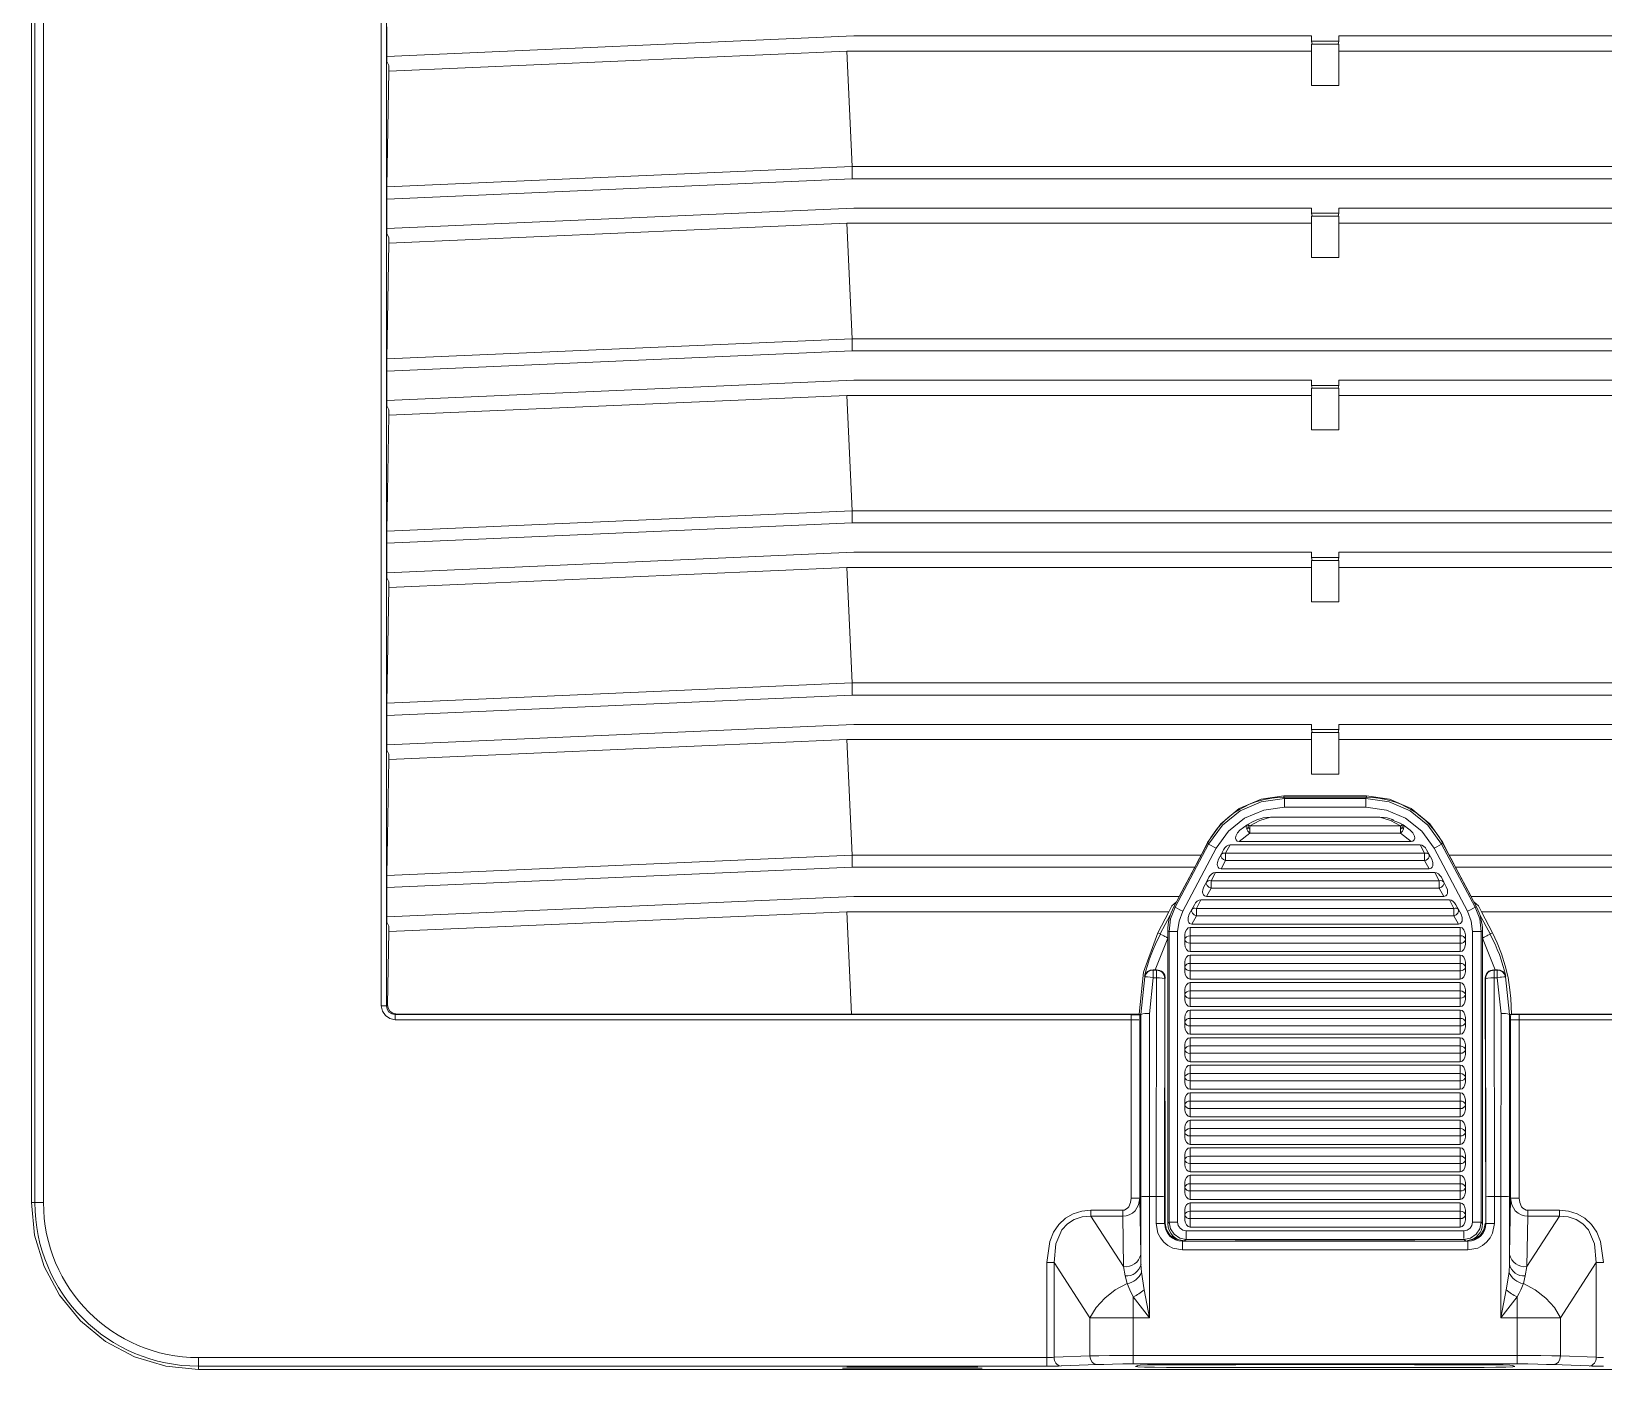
# Model space of a CAD drawing. Header units: millimetres. Extents: x -6000 to 26000, y -6000 to 26000.
# Drawn here: x 104.88 to 117.59, y -4827.9 to -4817.08 of the extents above; entities that cross this region are included whole.
import ezdxf

# ---------------------------------------------------------------- set-up
doc = ezdxf.new("R2010")
doc.units = ezdxf.units.MM
doc.header["$MEASUREMENT"] = 0
doc.layers.add('Чертеж и Рисунок_Ном._пера__7', color=7, linetype='Continuous', lineweight=15)
doc.layers.add('Чертеж и Рисунок_Ном._пера__8', color=7, linetype='Continuous', lineweight=15, true_color=0xa80f02)

msp = doc.modelspace()

# ---------------------------------------------------------------- linework, layer by layer
at = {"layer": 'Чертеж и Рисунок_Ном._пера__7', "color": 7, "linetype": 'Continuous', "lineweight": 15}
for p, q in [((104.884, -4808.327), (104.884, -4826.549)), ((104.911, -4808.327), (104.911, -4826.549)), ((104.98, -4808.327), (104.98, -4826.549)), ((107.712, -4824.959), (107.712, -4809.916)), ((107.754, -4824.959), (107.754, -4809.916)), ((107.756, -4817.047), (107.756, -4817.285)), ((107.756, -4817.285), (111.532, -4817.12)), ((111.532, -4817.12), (115.233, -4817.12)), ((115.233, -4817.162), (115.233, -4817.12)), ((115.233, -4817.162), (115.455, -4817.162)), ((115.239, -4817.186), (115.233, -4817.162)), ((115.233, -4817.521), (115.233, -4817.186)), ((115.233, -4817.186), (115.239, -4817.186)), ((115.239, -4817.186), (115.449, -4817.186)), ((115.455, -4817.162), (115.449, -4817.186)), ((115.449, -4817.186), (115.455, -4817.186)), ((115.455, -4817.12), (119.155, -4817.12)), ((115.455, -4817.12), (115.455, -4817.162)), ((115.455, -4817.186), (115.455, -4817.521)), ((107.756, -4817.327), (107.756, -4817.285)), ((107.756, -4817.328), (107.756, -4817.285)), ((111.477, -4817.243), (107.773, -4817.404)), ((111.518, -4818.176), (111.477, -4817.243)), ((111.477, -4817.243), (115.233, -4817.243)), ((115.455, -4817.243), (119.211, -4817.243)), ((107.773, -4817.36), (107.756, -4817.327)), ((107.756, -4818.34), (107.773, -4817.404)), ((107.773, -4817.36), (107.773, -4817.404)), ((115.233, -4817.521), (115.455, -4817.521)), ((107.756, -4818.34), (111.518, -4818.176)), ((111.518, -4818.176), (119.17, -4818.176)), ((107.756, -4818.438), (111.52, -4818.274)), ((119.168, -4818.274), (111.52, -4818.274)), ((107.756, -4818.438), (107.756, -4818.676)), ((107.756, -4818.676), (111.532, -4818.511)), ((111.532, -4818.511), (115.233, -4818.511)), ((115.233, -4818.553), (115.233, -4818.511)), ((115.233, -4818.553), (115.455, -4818.553)), ((115.239, -4818.577), (115.233, -4818.553)), ((115.233, -4818.912), (115.233, -4818.577)), ((115.233, -4818.577), (115.239, -4818.577)), ((115.239, -4818.577), (115.449, -4818.577)), ((115.455, -4818.553), (115.449, -4818.577)), ((115.449, -4818.577), (115.455, -4818.577)), ((115.455, -4818.511), (119.155, -4818.511)), ((115.455, -4818.511), (115.455, -4818.553)), ((115.455, -4818.577), (115.455, -4818.912)), ((107.756, -4818.718), (107.756, -4818.676)), ((107.756, -4818.719), (107.756, -4818.676)), ((107.773, -4818.751), (107.756, -4818.718)), ((111.477, -4818.634), (107.773, -4818.795)), ((111.518, -4819.567), (111.477, -4818.634)), ((111.477, -4818.634), (115.233, -4818.634)), ((115.455, -4818.634), (119.211, -4818.634)), ((107.756, -4819.731), (107.773, -4818.795)), ((107.773, -4818.751), (107.773, -4818.795)), ((115.233, -4818.912), (115.455, -4818.912)), ((107.756, -4819.731), (111.518, -4819.567)), ((111.518, -4819.567), (119.17, -4819.567)), ((107.756, -4819.829), (111.52, -4819.665)), ((119.168, -4819.665), (111.52, -4819.665)), ((107.756, -4819.829), (107.756, -4820.067)), ((107.756, -4820.067), (111.532, -4819.902)), ((111.532, -4819.902), (115.233, -4819.902)), ((115.233, -4819.944), (115.233, -4819.902)), ((115.233, -4819.944), (115.455, -4819.944)), ((115.239, -4819.968), (115.233, -4819.944)), ((115.233, -4819.968), (115.239, -4819.968)), ((115.233, -4820.303), (115.233, -4819.968)), ((115.239, -4819.968), (115.449, -4819.968)), ((115.455, -4819.944), (115.449, -4819.968)), ((115.449, -4819.968), (115.455, -4819.968)), ((115.455, -4819.902), (119.155, -4819.902)), ((115.455, -4819.902), (115.455, -4819.944)), ((115.455, -4819.968), (115.455, -4820.303)), ((107.756, -4820.109), (107.756, -4820.067)), ((107.756, -4820.11), (107.756, -4820.067)), ((107.773, -4820.142), (107.756, -4820.109)), ((111.477, -4820.025), (107.773, -4820.186)), ((111.518, -4820.958), (111.477, -4820.025)), ((111.477, -4820.025), (115.233, -4820.025)), ((115.455, -4820.025), (119.211, -4820.025)), ((107.756, -4821.122), (107.773, -4820.186)), ((107.773, -4820.142), (107.773, -4820.186)), ((115.233, -4820.303), (115.455, -4820.303)), ((107.756, -4821.122), (111.518, -4820.958)), ((111.518, -4820.958), (119.17, -4820.958)), ((107.756, -4821.22), (111.52, -4821.056)), ((119.168, -4821.056), (111.52, -4821.056)), ((107.756, -4821.22), (107.756, -4821.458)), ((107.756, -4821.458), (111.532, -4821.293)), ((111.532, -4821.293), (115.233, -4821.293)), ((115.233, -4821.335), (115.233, -4821.293)), ((115.233, -4821.335), (115.455, -4821.335)), ((115.239, -4821.359), (115.233, -4821.335)), ((115.233, -4821.359), (115.239, -4821.359)), ((115.233, -4821.694), (115.233, -4821.359)), ((115.239, -4821.359), (115.449, -4821.359)), ((115.455, -4821.335), (115.449, -4821.359)), ((115.449, -4821.359), (115.455, -4821.359)), ((115.455, -4821.293), (119.155, -4821.293)), ((115.455, -4821.293), (115.455, -4821.335)), ((115.455, -4821.359), (115.455, -4821.694)), ((107.756, -4821.5), (107.756, -4821.458)), ((107.756, -4821.501), (107.756, -4821.458)), ((107.773, -4821.533), (107.756, -4821.5)), ((111.477, -4821.416), (107.773, -4821.577)), ((111.518, -4822.349), (111.477, -4821.416)), ((111.477, -4821.416), (115.233, -4821.416)), ((115.455, -4821.416), (119.211, -4821.416)), ((107.756, -4822.513), (107.773, -4821.577)), ((107.773, -4821.533), (107.773, -4821.577)), ((115.233, -4821.694), (115.455, -4821.694)), ((107.756, -4822.513), (111.518, -4822.349)), ((111.518, -4822.349), (119.17, -4822.349)), ((107.756, -4822.611), (111.52, -4822.447)), ((119.168, -4822.447), (111.52, -4822.447)), ((107.756, -4822.611), (107.756, -4822.849)), ((107.756, -4822.849), (111.532, -4822.684)), ((111.532, -4822.684), (115.233, -4822.684)), ((115.233, -4822.726), (115.233, -4822.684)), ((115.233, -4822.726), (115.455, -4822.726)), ((115.239, -4822.75), (115.233, -4822.726)), ((115.233, -4822.75), (115.239, -4822.75)), ((115.233, -4823.085), (115.233, -4822.75)), ((115.239, -4822.75), (115.449, -4822.75)), ((115.455, -4822.726), (115.449, -4822.75)), ((115.449, -4822.75), (115.455, -4822.75)), ((115.455, -4822.684), (119.155, -4822.684)), ((115.455, -4822.684), (115.455, -4822.726)), ((115.455, -4822.75), (115.455, -4823.085)), ((107.756, -4822.891), (107.756, -4822.849)), ((107.756, -4822.892), (107.756, -4822.849)), ((107.773, -4822.924), (107.756, -4822.891)), ((111.477, -4822.807), (107.773, -4822.968)), ((111.518, -4823.74), (111.477, -4822.807)), ((111.477, -4822.807), (115.233, -4822.807)), ((115.455, -4822.807), (119.211, -4822.807)), ((107.756, -4823.904), (107.773, -4822.968)), ((107.773, -4822.924), (107.773, -4822.968)), ((115.233, -4823.085), (115.455, -4823.085)), ((115.008, -4823.272), (115.015, -4823.284)), ((115.008, -4823.272), (115.679, -4823.272)), ((115.009, -4823.262), (115.679, -4823.262)), ((115.015, -4823.284), (115.672, -4823.284)), ((115.679, -4823.272), (115.672, -4823.284)), ((115.015, -4823.353), (115.672, -4823.353)), ((114.655, -4823.539), (114.712, -4823.497)), ((114.709, -4823.527), (114.72, -4823.516)), ((114.734, -4823.503), (115.952, -4823.503)), ((114.901, -4823.435), (115.786, -4823.435)), ((115.949, -4823.482), (115.879, -4823.455)), ((115.936, -4823.477), (115.975, -4823.497)), ((115.978, -4823.527), (115.967, -4823.516)), ((116.032, -4823.539), (115.975, -4823.497)), ((114.119, -4824.159), (114.395, -4823.641)), ((114.131, -4824.162), (114.401, -4823.652)), ((114.341, -4823.74), (114.393, -4823.639)), ((114.395, -4823.641), (114.401, -4823.652)), ((114.575, -4823.658), (114.539, -4823.726)), ((114.575, -4823.658), (116.112, -4823.658)), ((114.648, -4823.63), (114.734, -4823.562)), ((116.038, -4823.63), (114.648, -4823.63)), ((115.952, -4823.562), (114.734, -4823.562)), ((115.952, -4823.562), (116.038, -4823.63)), ((116.112, -4823.658), (116.148, -4823.726)), ((116.292, -4823.641), (116.285, -4823.652)), ((116.285, -4823.652), (116.556, -4824.162)), ((116.292, -4823.641), (116.567, -4824.159)), ((116.295, -4823.639), (116.346, -4823.74)), ((107.756, -4823.904), (111.518, -4823.74)), ((111.518, -4823.74), (114.341, -4823.74)), ((114.192, -4824.194), (114.463, -4823.685)), ((114.502, -4823.735), (114.482, -4823.774)), ((114.522, -4823.697), (114.502, -4823.735)), ((114.503, -4823.852), (114.539, -4823.785)), ((114.539, -4823.726), (116.148, -4823.726)), ((114.539, -4823.785), (114.539, -4823.726)), ((116.148, -4823.785), (114.539, -4823.785)), ((116.148, -4823.785), (116.148, -4823.726)), ((116.184, -4823.852), (116.148, -4823.785)), ((116.164, -4823.697), (116.185, -4823.735)), ((116.205, -4823.774), (116.185, -4823.735)), ((116.224, -4823.685), (116.495, -4824.194)), ((116.346, -4823.74), (119.17, -4823.74)), ((107.756, -4824.002), (111.52, -4823.838)), ((114.29, -4823.838), (111.52, -4823.838)), ((114.29, -4823.838), (114.164, -4824.075)), ((114.404, -4823.92), (114.384, -4823.958)), ((114.457, -4823.88), (114.421, -4823.948)), ((114.457, -4823.88), (116.23, -4823.88)), ((116.184, -4823.852), (114.503, -4823.852)), ((116.23, -4823.88), (116.266, -4823.948)), ((116.283, -4823.92), (116.303, -4823.958)), ((116.524, -4824.075), (116.398, -4823.838)), ((116.398, -4823.838), (119.168, -4823.838)), ((107.756, -4824.002), (107.756, -4824.24)), ((114.384, -4823.958), (114.363, -4823.996)), ((114.385, -4824.075), (114.421, -4824.007)), ((114.421, -4823.948), (116.266, -4823.948)), ((114.421, -4824.007), (114.421, -4823.948)), ((116.266, -4824.007), (114.421, -4824.007)), ((116.266, -4824.007), (116.266, -4823.948)), ((116.302, -4824.075), (116.266, -4824.007)), ((116.323, -4823.996), (116.303, -4823.958)), ((107.756, -4824.24), (111.532, -4824.075)), ((111.532, -4824.075), (114.164, -4824.075)), ((114.079, -4824.198), (114.104, -4824.151)), ((114.141, -4824.117), (114.104, -4824.151)), ((114.119, -4824.159), (114.131, -4824.162)), ((114.141, -4824.117), (114.164, -4824.075)), ((114.245, -4824.219), (114.265, -4824.181)), ((114.286, -4824.142), (114.265, -4824.181)), ((114.302, -4824.171), (114.338, -4824.103)), ((114.302, -4824.23), (114.302, -4824.171)), ((114.302, -4824.171), (116.385, -4824.171)), ((114.338, -4824.103), (116.348, -4824.103)), ((116.302, -4824.075), (114.385, -4824.075)), ((116.348, -4824.103), (116.385, -4824.171)), ((116.385, -4824.23), (116.385, -4824.171)), ((116.401, -4824.142), (116.421, -4824.181)), ((116.442, -4824.219), (116.421, -4824.181)), ((116.524, -4824.075), (116.546, -4824.117)), ((116.524, -4824.075), (119.155, -4824.075)), ((116.584, -4824.151), (116.546, -4824.117)), ((116.567, -4824.159), (116.556, -4824.162)), ((116.584, -4824.151), (116.608, -4824.198)), ((107.756, -4824.282), (107.756, -4824.24)), ((107.756, -4824.283), (107.756, -4824.24)), ((107.773, -4824.315), (107.756, -4824.282)), ((111.477, -4824.198), (107.773, -4824.359)), ((114.079, -4824.198), (111.477, -4824.198)), ((111.513, -4825.025), (111.477, -4824.198)), ((113.992, -4824.368), (114.079, -4824.198)), ((114.266, -4824.298), (114.302, -4824.23)), ((116.421, -4824.298), (114.266, -4824.298)), ((116.385, -4824.23), (114.302, -4824.23)), ((116.421, -4824.298), (116.385, -4824.23)), ((116.608, -4824.198), (116.696, -4824.368)), ((119.211, -4824.198), (116.608, -4824.198)), ((107.762, -4824.951), (107.773, -4824.359)), ((107.773, -4824.315), (107.773, -4824.359)), ((113.968, -4824.667), (114.072, -4824.411)), ((114.01, -4824.378), (113.992, -4824.368)), ((114.071, -4824.355), (114.082, -4824.357)), ((114.071, -4826.718), (114.071, -4824.355)), ((114.082, -4826.707), (114.082, -4824.357)), ((114.151, -4826.707), (114.151, -4824.357)), ((114.21, -4824.384), (114.21, -4824.423)), ((114.21, -4824.461), (114.21, -4824.423)), ((114.251, -4824.325), (116.435, -4824.325)), ((114.251, -4824.393), (114.251, -4824.325)), ((114.251, -4824.393), (116.435, -4824.393)), ((114.251, -4824.452), (114.251, -4824.393)), ((116.435, -4824.325), (116.435, -4824.393)), ((116.435, -4824.452), (116.435, -4824.393)), ((116.477, -4824.384), (116.477, -4824.423)), ((116.477, -4824.461), (116.477, -4824.423)), ((116.536, -4824.357), (116.536, -4826.707)), ((116.616, -4824.355), (116.605, -4824.357)), ((116.605, -4824.357), (116.605, -4826.707)), ((116.616, -4824.355), (116.616, -4826.718)), ((116.616, -4824.411), (116.719, -4824.667)), ((116.696, -4824.368), (116.678, -4824.378)), ((116.435, -4824.452), (114.251, -4824.452)), ((114.251, -4824.52), (114.251, -4824.452)), ((116.435, -4824.52), (114.251, -4824.52)), ((114.251, -4824.548), (116.435, -4824.548)), ((114.251, -4824.548), (114.251, -4824.616)), ((116.435, -4824.52), (116.435, -4824.452)), ((116.435, -4824.548), (116.435, -4824.616)), ((113.954, -4824.669), (113.952, -4824.667)), ((113.952, -4824.667), (113.968, -4824.667)), ((113.954, -4824.669), (113.979, -4824.669)), ((113.968, -4824.667), (113.981, -4824.667)), ((113.979, -4824.669), (113.981, -4824.667)), ((114.21, -4824.607), (114.21, -4824.645)), ((114.21, -4824.645), (114.21, -4824.684)), ((114.251, -4824.675), (114.251, -4824.616)), ((114.251, -4824.616), (116.435, -4824.616)), ((116.435, -4824.675), (114.251, -4824.675)), ((114.251, -4824.743), (114.251, -4824.675)), ((116.435, -4824.675), (116.435, -4824.616)), ((116.435, -4824.743), (116.435, -4824.675)), ((116.477, -4824.607), (116.477, -4824.645)), ((116.477, -4824.684), (116.477, -4824.645)), ((116.707, -4824.667), (116.709, -4824.669)), ((116.709, -4824.669), (116.719, -4824.667)), ((116.734, -4824.669), (116.709, -4824.669)), ((116.719, -4824.667), (116.736, -4824.667)), ((116.736, -4824.667), (116.734, -4824.669)), ((113.852, -4825.028), (113.886, -4824.724)), ((113.886, -4824.724), (113.883, -4824.72)), ((113.922, -4825.022), (113.954, -4824.733)), ((113.979, -4824.733), (113.954, -4824.733)), ((113.976, -4826.499), (113.979, -4824.733)), ((114.045, -4826.502), (114.048, -4824.739)), ((114.05, -4824.736), (114.048, -4824.739)), ((114.048, -4824.739), (114.05, -4826.717)), ((116.435, -4824.743), (114.251, -4824.743)), ((114.251, -4824.77), (116.435, -4824.77)), ((114.251, -4824.77), (114.251, -4824.838)), ((116.435, -4824.77), (116.435, -4824.838)), ((116.642, -4826.717), (116.637, -4824.736)), ((116.637, -4824.736), (116.64, -4824.739)), ((116.64, -4824.739), (116.642, -4826.502)), ((116.734, -4824.733), (116.709, -4824.733)), ((116.709, -4824.733), (116.712, -4826.499)), ((116.766, -4825.022), (116.734, -4824.733)), ((116.805, -4824.72), (116.802, -4824.724)), ((116.802, -4824.724), (116.835, -4825.028)), ((114.21, -4824.829), (114.21, -4824.868)), ((114.21, -4824.906), (114.21, -4824.868)), ((114.251, -4824.838), (114.251, -4824.897)), ((114.251, -4824.838), (116.435, -4824.838)), ((116.435, -4824.897), (114.251, -4824.897)), ((114.251, -4824.965), (114.251, -4824.897)), ((116.435, -4824.838), (116.435, -4824.897)), ((116.435, -4824.965), (116.435, -4824.897)), ((116.477, -4824.868), (116.477, -4824.829)), ((116.477, -4824.906), (116.477, -4824.868)), ((107.754, -4824.959), (107.762, -4824.951)), ((107.831, -4825.022), (107.823, -4825.029)), ((113.776, -4825.029), (107.823, -4825.029)), ((113.776, -4825.071), (107.823, -4825.071)), ((111.513, -4825.025), (107.831, -4825.022)), ((113.839, -4825.025), (111.513, -4825.025)), ((113.776, -4826.513), (113.776, -4825.071)), ((113.844, -4825.029), (113.839, -4825.025)), ((113.852, -4825.028), (113.844, -4825.029)), ((113.845, -4825.073), (113.845, -4826.513)), ((113.854, -4826.502), (113.852, -4825.028)), ((113.924, -4826.499), (113.922, -4825.022)), ((114.21, -4825.052), (114.21, -4825.09)), ((116.435, -4824.965), (114.251, -4824.965)), ((114.251, -4824.993), (116.435, -4824.993)), ((114.251, -4825.061), (114.251, -4824.993)), ((114.251, -4825.061), (116.435, -4825.061)), ((114.251, -4825.12), (114.251, -4825.061)), ((116.435, -4824.993), (116.435, -4825.061)), ((116.435, -4825.12), (116.435, -4825.061)), ((116.477, -4825.052), (116.477, -4825.09)), ((116.766, -4825.022), (116.764, -4826.499)), ((116.835, -4825.028), (116.833, -4826.502)), ((116.844, -4825.029), (116.835, -4825.028)), ((116.843, -4826.513), (116.843, -4825.073)), ((116.849, -4825.025), (116.844, -4825.029)), ((119.175, -4825.025), (116.849, -4825.025)), ((122.864, -4825.029), (116.912, -4825.029)), ((116.912, -4825.071), (116.912, -4826.513)), ((122.864, -4825.071), (116.912, -4825.071)), ((114.21, -4825.129), (114.21, -4825.09)), ((116.435, -4825.12), (114.251, -4825.12)), ((114.251, -4825.188), (114.251, -4825.12)), ((116.435, -4825.188), (114.251, -4825.188)), ((116.435, -4825.188), (116.435, -4825.12)), ((116.477, -4825.129), (116.477, -4825.09)), ((114.21, -4825.275), (114.21, -4825.313)), ((114.21, -4825.351), (114.21, -4825.313)), ((114.251, -4825.216), (116.435, -4825.216)), ((114.251, -4825.216), (114.251, -4825.283)), ((114.251, -4825.283), (114.251, -4825.342)), ((114.251, -4825.283), (116.435, -4825.283)), ((116.435, -4825.216), (116.435, -4825.283)), ((116.435, -4825.283), (116.435, -4825.342)), ((116.477, -4825.313), (116.477, -4825.275)), ((116.477, -4825.351), (116.477, -4825.313)), ((116.435, -4825.342), (114.251, -4825.342)), ((114.251, -4825.41), (114.251, -4825.342)), ((116.435, -4825.41), (114.251, -4825.41)), ((114.251, -4825.438), (114.251, -4825.506)), ((114.251, -4825.438), (116.435, -4825.438)), ((116.435, -4825.41), (116.435, -4825.342)), ((116.435, -4825.438), (116.435, -4825.506)), ((114.21, -4825.497), (114.21, -4825.536)), ((114.21, -4825.536), (114.21, -4825.574)), ((114.251, -4825.506), (116.435, -4825.506)), ((114.251, -4825.565), (114.251, -4825.506)), ((116.435, -4825.565), (114.251, -4825.565)), ((114.251, -4825.633), (114.251, -4825.565)), ((116.435, -4825.565), (116.435, -4825.506)), ((116.435, -4825.633), (116.435, -4825.565)), ((116.477, -4825.497), (116.477, -4825.536)), ((116.477, -4825.574), (116.477, -4825.536)), ((116.435, -4825.633), (114.251, -4825.633)), ((114.251, -4825.661), (114.251, -4825.729)), ((114.251, -4825.661), (116.435, -4825.661)), ((116.435, -4825.661), (116.435, -4825.729)), ((114.21, -4825.72), (114.21, -4825.758)), ((114.21, -4825.758), (114.21, -4825.796)), ((114.251, -4825.729), (116.435, -4825.729)), ((114.251, -4825.788), (114.251, -4825.729)), ((116.435, -4825.788), (114.251, -4825.788)), ((114.251, -4825.855), (114.251, -4825.788)), ((116.435, -4825.788), (116.435, -4825.729)), ((116.435, -4825.855), (116.435, -4825.788)), ((116.477, -4825.72), (116.477, -4825.758)), ((116.477, -4825.796), (116.477, -4825.758)), ((114.21, -4825.942), (114.21, -4825.981)), ((116.435, -4825.855), (114.251, -4825.855)), ((114.251, -4825.883), (116.435, -4825.883)), ((114.251, -4825.883), (114.251, -4825.951)), ((114.251, -4825.951), (114.251, -4826.01)), ((114.251, -4825.951), (116.435, -4825.951)), ((116.435, -4825.883), (116.435, -4825.951)), ((116.435, -4825.951), (116.435, -4826.01)), ((116.477, -4825.942), (116.477, -4825.981)), ((114.21, -4826.019), (114.21, -4825.981)), ((116.435, -4826.01), (114.251, -4826.01)), ((114.251, -4826.078), (114.251, -4826.01)), ((116.435, -4826.078), (114.251, -4826.078)), ((116.435, -4826.01), (116.435, -4826.078)), ((116.477, -4826.019), (116.477, -4825.981)), ((114.21, -4826.165), (114.21, -4826.203)), ((114.21, -4826.242), (114.21, -4826.203)), ((114.251, -4826.174), (114.251, -4826.106)), ((114.251, -4826.106), (116.435, -4826.106)), ((114.251, -4826.174), (116.435, -4826.174)), ((114.251, -4826.233), (114.251, -4826.174)), ((116.435, -4826.106), (116.435, -4826.174)), ((116.435, -4826.233), (116.435, -4826.174)), ((116.477, -4826.165), (116.477, -4826.203)), ((116.477, -4826.242), (116.477, -4826.203)), ((116.435, -4826.233), (114.251, -4826.233)), ((114.251, -4826.301), (114.251, -4826.233)), ((116.435, -4826.301), (114.251, -4826.301)), ((114.251, -4826.328), (116.435, -4826.328)), ((114.251, -4826.328), (114.251, -4826.396)), ((116.435, -4826.301), (116.435, -4826.233)), ((116.435, -4826.328), (116.435, -4826.396)), ((114.21, -4826.387), (114.21, -4826.426)), ((114.21, -4826.464), (114.21, -4826.426)), ((114.251, -4826.396), (114.251, -4826.455)), ((114.251, -4826.396), (116.435, -4826.396)), ((116.435, -4826.455), (114.251, -4826.455)), ((114.251, -4826.523), (114.251, -4826.455)), ((116.435, -4826.396), (116.435, -4826.455)), ((116.435, -4826.455), (116.435, -4826.523)), ((116.477, -4826.387), (116.477, -4826.426)), ((116.477, -4826.464), (116.477, -4826.426)), ((104.911, -4826.549), (104.884, -4826.549)), ((104.98, -4826.549), (104.911, -4826.549)), ((113.845, -4826.513), (113.853, -4826.967)), ((113.854, -4827.047), (113.854, -4826.502)), ((113.924, -4827.48), (113.924, -4826.499)), ((113.976, -4826.499), (113.924, -4826.499)), ((113.976, -4826.717), (113.976, -4826.499)), ((114.045, -4826.717), (114.045, -4826.502)), ((116.435, -4826.523), (114.251, -4826.523)), ((114.251, -4826.551), (116.435, -4826.551)), ((114.251, -4826.551), (114.251, -4826.619)), ((116.435, -4826.551), (116.435, -4826.619)), ((116.642, -4826.502), (116.642, -4826.717)), ((116.764, -4826.499), (116.712, -4826.499)), ((116.712, -4826.499), (116.712, -4826.717)), ((116.764, -4826.499), (116.764, -4827.48)), ((116.833, -4826.502), (116.833, -4827.047)), ((116.835, -4826.967), (116.843, -4826.513)), ((113.45, -4826.61), (113.707, -4826.61)), ((113.45, -4826.659), (113.714, -4827.066)), ((113.707, -4826.659), (113.45, -4826.659)), ((113.714, -4827.066), (113.707, -4826.659)), ((113.976, -4826.717), (114.045, -4826.717)), ((114.045, -4826.717), (114.05, -4826.717)), ((114.071, -4826.718), (114.082, -4826.707)), ((114.21, -4826.61), (114.21, -4826.648)), ((114.21, -4826.687), (114.21, -4826.648)), ((114.251, -4826.619), (114.251, -4826.678)), ((114.251, -4826.619), (116.435, -4826.619)), ((116.435, -4826.678), (114.251, -4826.678)), ((114.251, -4826.746), (114.251, -4826.678)), ((116.435, -4826.619), (116.435, -4826.678)), ((116.435, -4826.678), (116.435, -4826.746)), ((116.477, -4826.61), (116.477, -4826.648)), ((116.477, -4826.687), (116.477, -4826.648)), ((116.616, -4826.718), (116.605, -4826.707)), ((116.637, -4826.717), (116.642, -4826.717)), ((116.712, -4826.717), (116.642, -4826.717)), ((117.238, -4826.659), (116.974, -4827.066)), ((116.981, -4826.659), (116.974, -4827.066)), ((116.981, -4826.61), (117.238, -4826.61)), ((117.238, -4826.659), (116.981, -4826.659)), ((116.466, -4826.776), (114.221, -4826.776)), ((116.466, -4826.846), (114.221, -4826.846)), ((116.435, -4826.746), (114.251, -4826.746)), ((113.853, -4826.967), (113.854, -4827.047)), ((114.19, -4826.856), (114.19, -4826.861)), ((114.19, -4826.856), (114.193, -4826.856)), ((114.19, -4826.931), (114.19, -4826.861)), ((116.498, -4826.861), (114.19, -4826.861)), ((116.498, -4826.931), (114.19, -4826.931)), ((114.621, -4826.857), (114.621, -4826.856)), ((114.621, -4826.856), (116.067, -4826.857)), ((115.012, -4826.857), (114.621, -4826.857)), ((115.012, -4826.857), (115.747, -4826.857)), ((116.067, -4826.857), (115.747, -4826.857)), ((116.067, -4826.857), (116.067, -4826.856)), ((116.494, -4826.856), (116.498, -4826.856)), ((116.498, -4826.861), (116.498, -4826.856)), ((116.498, -4826.931), (116.498, -4826.861)), ((116.833, -4827.047), (116.835, -4826.967)), ((113.093, -4827.801), (113.093, -4827.034)), ((113.152, -4827.034), (113.441, -4827.48)), ((113.152, -4827.034), (113.152, -4827.799)), ((113.726, -4827.141), (113.714, -4827.066)), ((113.858, -4827.111), (113.854, -4827.047)), ((116.83, -4827.111), (116.833, -4827.047)), ((116.974, -4827.066), (116.962, -4827.141)), ((117.536, -4827.034), (117.247, -4827.48)), ((117.536, -4827.799), (117.536, -4827.034)), ((113.726, -4827.141), (113.742, -4827.203)), ((113.858, -4827.111), (113.88, -4827.254)), ((116.808, -4827.254), (116.83, -4827.111)), ((116.946, -4827.203), (116.962, -4827.141)), ((113.791, -4827.31), (113.924, -4827.48)), ((113.88, -4827.254), (113.924, -4827.48)), ((116.764, -4827.48), (116.808, -4827.254)), ((116.764, -4827.48), (116.897, -4827.31)), ((113.441, -4827.788), (113.441, -4827.48)), ((113.791, -4827.784), (113.791, -4827.48)), ((113.924, -4827.48), (113.791, -4827.48)), ((116.897, -4827.48), (116.764, -4827.48)), ((116.897, -4827.48), (116.897, -4827.784)), ((117.247, -4827.48), (117.247, -4827.788)), ((106.233, -4827.801), (113.093, -4827.801)), ((106.233, -4827.801), (106.233, -4827.871)), ((106.233, -4827.871), (106.233, -4827.898)), ((106.233, -4827.871), (113.093, -4827.871)), ((113.093, -4827.871), (113.093, -4827.801)), ((113.152, -4827.799), (113.441, -4827.788)), ((113.5, -4827.857), (113.21, -4827.869)), ((116.897, -4827.784), (113.791, -4827.784)), ((116.897, -4827.853), (113.791, -4827.853)), ((113.825, -4827.871), (113.809, -4827.874)), ((113.81, -4827.874), (113.828, -4827.865)), ((114.078, -4827.859), (114.621, -4827.859)), ((114.621, -4827.857), (116.067, -4827.857)), ((114.621, -4827.857), (114.621, -4827.859)), ((116.067, -4827.859), (116.067, -4827.857)), ((116.067, -4827.859), (116.61, -4827.859)), ((116.86, -4827.865), (116.878, -4827.874)), ((117.478, -4827.869), (117.188, -4827.857)), ((117.247, -4827.788), (117.536, -4827.799)), ((106.233, -4827.898), (124.455, -4827.898)), ((111.477, -4827.875), (112.534, -4827.875)), ((112.534, -4827.886), (111.477, -4827.886)), ((113.809, -4827.874), (113.81, -4827.874)), ((116.628, -4827.881), (114.06, -4827.881)), ((116.878, -4827.874), (116.878, -4827.874))]:
    msp.add_line(p, q, dxfattribs=at)
at = {"layer": 'Чертеж и Рисунок_Ном._пера__7', "color": 7, "linetype": 'Continuous', "lineweight": 15, "flags": 128}
for points in [[(111.518, -4818.176), (111.518, -4818.197), (111.519, -4818.221), (111.519, -4818.247), (111.52, -4818.274)], [(107.756, -4818.34), (107.756, -4818.361), (107.756, -4818.385), (107.756, -4818.411), (107.756, -4818.438)], [(111.518, -4819.567), (111.518, -4819.588), (111.519, -4819.612), (111.519, -4819.638), (111.52, -4819.665)], [(107.756, -4819.731), (107.756, -4819.752), (107.756, -4819.776), (107.756, -4819.802), (107.756, -4819.829)], [(111.518, -4820.958), (111.518, -4820.979), (111.519, -4821.003), (111.519, -4821.029), (111.52, -4821.056)], [(107.756, -4821.122), (107.756, -4821.143), (107.756, -4821.167), (107.756, -4821.193), (107.756, -4821.22)], [(111.518, -4822.349), (111.518, -4822.37), (111.519, -4822.394), (111.519, -4822.42), (111.52, -4822.447)], [(107.756, -4822.513), (107.756, -4822.534), (107.756, -4822.558), (107.756, -4822.584), (107.756, -4822.611)], [(114.393, -4823.639), (114.499, -4823.487), (114.648, -4823.364), (114.825, -4823.287), (115.009, -4823.262)], [(114.401, -4823.652), (114.513, -4823.498), (114.657, -4823.383), (114.827, -4823.309), (115.015, -4823.284)], [(115.015, -4823.284), (115.015, -4823.305), (115.015, -4823.327), (115.015, -4823.353)], [(115.672, -4823.284), (115.672, -4823.305), (115.672, -4823.327), (115.672, -4823.353)], [(115.672, -4823.284), (115.86, -4823.309), (116.03, -4823.383), (116.174, -4823.498), (116.285, -4823.652)], [(115.679, -4823.262), (115.863, -4823.287), (116.04, -4823.364), (116.189, -4823.487), (116.295, -4823.639)], [(114.463, -4823.685), (114.561, -4823.548), (114.692, -4823.442), (114.847, -4823.376), (115.015, -4823.353)], [(115.672, -4823.353), (115.839, -4823.376), (115.994, -4823.442), (116.125, -4823.548), (116.224, -4823.685)], [(114.648, -4823.63), (114.633, -4823.627), (114.623, -4823.617), (114.619, -4823.604), (114.621, -4823.587), (114.634, -4823.56), (114.655, -4823.539)], [(114.709, -4823.527), (114.706, -4823.517), (114.708, -4823.502)], [(114.734, -4823.562), (114.726, -4823.555), (114.719, -4823.547), (114.713, -4823.537), (114.709, -4823.527)], [(114.712, -4823.497), (114.722, -4823.496)], [(114.791, -4823.456), (114.75, -4823.475), (114.714, -4823.496)], [(114.722, -4823.496), (114.72, -4823.516)], [(114.72, -4823.516), (114.726, -4823.524), (114.734, -4823.532)], [(114.722, -4823.496), (114.734, -4823.503)], [(114.901, -4823.435), (114.815, -4823.462), (114.734, -4823.503)], [(114.734, -4823.503), (114.734, -4823.516), (114.734, -4823.532)], [(114.734, -4823.562), (114.734, -4823.548), (114.734, -4823.532)], [(114.791, -4823.456), (114.843, -4823.44), (114.901, -4823.435)], [(115.786, -4823.435), (115.872, -4823.462), (115.952, -4823.503)], [(115.786, -4823.435), (115.844, -4823.44), (115.895, -4823.456)], [(115.952, -4823.503), (115.965, -4823.496)], [(115.952, -4823.503), (115.952, -4823.516), (115.952, -4823.532)], [(115.967, -4823.516), (115.96, -4823.524), (115.952, -4823.532)], [(115.978, -4823.527), (115.974, -4823.537), (115.968, -4823.547), (115.96, -4823.555), (115.952, -4823.562)], [(115.952, -4823.532), (115.952, -4823.548), (115.952, -4823.562)], [(115.965, -4823.496), (115.967, -4823.516)], [(115.965, -4823.496), (115.975, -4823.497)], [(115.975, -4823.497), (115.981, -4823.508), (115.978, -4823.527)], [(116.032, -4823.539), (116.053, -4823.56), (116.066, -4823.587), (116.068, -4823.603), (116.064, -4823.617), (116.053, -4823.627), (116.038, -4823.63)], [(114.401, -4823.652), (114.421, -4823.662), (114.44, -4823.673), (114.463, -4823.685)], [(114.522, -4823.697), (114.533, -4823.681), (114.546, -4823.669), (114.561, -4823.66), (114.575, -4823.658)], [(116.112, -4823.658), (116.126, -4823.66), (116.14, -4823.669), (116.154, -4823.681), (116.164, -4823.697)], [(116.285, -4823.652), (116.266, -4823.662), (116.247, -4823.673), (116.224, -4823.685)], [(111.518, -4823.74), (111.518, -4823.761), (111.519, -4823.785), (111.519, -4823.811), (111.52, -4823.838)], [(114.341, -4823.74), (114.318, -4823.785), (114.29, -4823.838)], [(114.503, -4823.852), (114.485, -4823.847), (114.478, -4823.839), (114.473, -4823.827), (114.471, -4823.815), (114.472, -4823.8), (114.482, -4823.774)], [(114.539, -4823.785), (114.521, -4823.776), (114.507, -4823.764), (114.5, -4823.749), (114.502, -4823.735)], [(114.502, -4823.735), (114.516, -4823.725), (114.527, -4823.724), (114.539, -4823.726)], [(116.148, -4823.726), (116.16, -4823.724), (116.17, -4823.725), (116.185, -4823.735)], [(116.185, -4823.755), (116.179, -4823.765), (116.17, -4823.773), (116.16, -4823.78), (116.148, -4823.785)], [(116.205, -4823.774), (116.214, -4823.8), (116.215, -4823.814), (116.214, -4823.827), (116.209, -4823.838), (116.202, -4823.847), (116.184, -4823.852)], [(116.185, -4823.735), (116.185, -4823.755)], [(116.398, -4823.838), (116.37, -4823.785), (116.346, -4823.74)], [(107.756, -4823.904), (107.756, -4823.925), (107.756, -4823.949), (107.756, -4823.975), (107.756, -4824.002)], [(114.404, -4823.92), (114.415, -4823.904), (114.428, -4823.891), (114.442, -4823.883), (114.457, -4823.88)], [(116.23, -4823.88), (116.244, -4823.883), (116.259, -4823.891), (116.272, -4823.904), (116.283, -4823.92)], [(114.385, -4824.075), (114.367, -4824.069), (114.36, -4824.061), (114.355, -4824.05), (114.353, -4824.037), (114.354, -4824.022), (114.363, -4823.996)], [(114.421, -4824.007), (114.403, -4823.999), (114.389, -4823.986), (114.382, -4823.971), (114.384, -4823.958)], [(114.384, -4823.958), (114.398, -4823.948), (114.409, -4823.946), (114.421, -4823.948)], [(116.266, -4823.948), (116.278, -4823.946), (116.289, -4823.948), (116.303, -4823.958)], [(116.303, -4823.958), (116.305, -4823.971), (116.298, -4823.986), (116.284, -4823.999), (116.266, -4824.007)], [(116.323, -4823.996), (116.333, -4824.022), (116.334, -4824.037), (116.332, -4824.05), (116.327, -4824.061), (116.32, -4824.069), (116.302, -4824.075)], [(114.082, -4824.357), (114.094, -4824.256), (114.131, -4824.162)], [(114.131, -4824.162), (114.15, -4824.172), (114.169, -4824.182), (114.192, -4824.194)], [(114.302, -4824.23), (114.284, -4824.222), (114.27, -4824.209), (114.264, -4824.194), (114.265, -4824.181)], [(114.265, -4824.181), (114.28, -4824.17), (114.29, -4824.169), (114.302, -4824.171)], [(114.286, -4824.142), (114.296, -4824.126), (114.31, -4824.114), (114.324, -4824.105), (114.338, -4824.103)], [(116.348, -4824.103), (116.363, -4824.105), (116.377, -4824.114), (116.39, -4824.126), (116.401, -4824.142)], [(116.385, -4824.171), (116.396, -4824.169), (116.407, -4824.17), (116.421, -4824.181)], [(116.421, -4824.181), (116.423, -4824.194), (116.416, -4824.209), (116.402, -4824.222), (116.385, -4824.23)], [(116.556, -4824.162), (116.537, -4824.172), (116.518, -4824.182), (116.495, -4824.194)], [(116.556, -4824.162), (116.593, -4824.256), (116.605, -4824.357)], [(114.151, -4824.357), (114.162, -4824.273), (114.192, -4824.194)], [(114.266, -4824.298), (114.248, -4824.292), (114.241, -4824.284), (114.236, -4824.273), (114.235, -4824.26), (114.236, -4824.245), (114.245, -4824.219)], [(116.442, -4824.219), (116.451, -4824.245), (116.452, -4824.259), (116.45, -4824.273), (116.446, -4824.283), (116.438, -4824.292), (116.421, -4824.298)], [(116.495, -4824.194), (116.525, -4824.273), (116.536, -4824.357)], [(113.839, -4825.025), (113.875, -4824.687), (113.992, -4824.368)], [(114.072, -4824.411), (114.06, -4824.404), (114.048, -4824.398), (114.038, -4824.393), (114.029, -4824.388), (114.015, -4824.381)], [(114.082, -4824.357), (114.103, -4824.357), (114.125, -4824.357), (114.151, -4824.357)], [(114.21, -4824.384), (114.213, -4824.362), (114.222, -4824.343), (114.236, -4824.329), (114.251, -4824.325)], [(114.21, -4824.423), (114.213, -4824.411), (114.222, -4824.402), (114.235, -4824.395), (114.251, -4824.393)], [(114.251, -4824.452), (114.235, -4824.45), (114.222, -4824.444), (114.213, -4824.434), (114.21, -4824.423)], [(116.435, -4824.325), (116.451, -4824.329), (116.465, -4824.343), (116.474, -4824.363), (116.477, -4824.384)], [(116.605, -4824.357), (116.583, -4824.357), (116.561, -4824.357), (116.536, -4824.357)], [(116.616, -4824.411), (116.628, -4824.404), (116.639, -4824.398), (116.65, -4824.393), (116.659, -4824.388), (116.673, -4824.381)], [(116.849, -4825.025), (116.845, -4824.898), (116.838, -4824.828), (116.822, -4824.73), (116.799, -4824.635), (116.769, -4824.538), (116.734, -4824.449), (116.696, -4824.368)], [(114.251, -4824.52), (114.236, -4824.516), (114.222, -4824.503), (114.213, -4824.483), (114.21, -4824.461)], [(114.21, -4824.607), (114.213, -4824.584), (114.222, -4824.565), (114.236, -4824.552), (114.251, -4824.548)], [(116.477, -4824.461), (116.474, -4824.484), (116.465, -4824.503), (116.451, -4824.516), (116.435, -4824.52)], [(116.435, -4824.548), (116.451, -4824.552), (116.465, -4824.565), (116.474, -4824.585), (116.477, -4824.607)], [(113.883, -4824.72), (113.889, -4824.704), (113.907, -4824.682), (113.929, -4824.67), (113.952, -4824.667)], [(113.886, -4824.724), (113.895, -4824.702), (113.91, -4824.685), (113.931, -4824.673), (113.954, -4824.669)], [(113.954, -4824.733), (113.954, -4824.708), (113.954, -4824.688), (113.954, -4824.674)], [(113.979, -4824.669), (114.005, -4824.675), (114.028, -4824.69), (114.043, -4824.712), (114.048, -4824.739)], [(113.979, -4824.733), (113.979, -4824.708), (113.979, -4824.688), (113.979, -4824.674)], [(113.981, -4824.667), (114.007, -4824.672), (114.019, -4824.678), (114.03, -4824.687), (114.039, -4824.698), (114.046, -4824.711), (114.05, -4824.736)], [(114.251, -4824.743), (114.236, -4824.738), (114.222, -4824.725), (114.213, -4824.705), (114.21, -4824.684)], [(116.477, -4824.684), (116.474, -4824.706), (116.465, -4824.725), (116.451, -4824.738), (116.435, -4824.743)], [(116.637, -4824.736), (116.642, -4824.711), (116.648, -4824.699), (116.658, -4824.687), (116.668, -4824.678), (116.681, -4824.672), (116.707, -4824.667)], [(116.64, -4824.739), (116.645, -4824.712), (116.66, -4824.69), (116.683, -4824.675), (116.709, -4824.669)], [(116.709, -4824.669), (116.709, -4824.688), (116.709, -4824.708), (116.709, -4824.733)], [(116.734, -4824.669), (116.757, -4824.673), (116.778, -4824.685), (116.793, -4824.702), (116.802, -4824.724)], [(116.734, -4824.733), (116.734, -4824.708), (116.734, -4824.688), (116.734, -4824.674)], [(116.736, -4824.667), (116.758, -4824.67), (116.78, -4824.682), (116.794, -4824.696), (116.805, -4824.72)], [(113.954, -4824.733), (113.929, -4824.728), (113.906, -4824.724), (113.891, -4824.723)], [(114.048, -4824.739), (114.027, -4824.735), (114.005, -4824.733), (113.979, -4824.733)], [(114.21, -4824.829), (114.213, -4824.807), (114.222, -4824.788), (114.236, -4824.775), (114.251, -4824.77)], [(116.435, -4824.77), (116.451, -4824.775), (116.465, -4824.788), (116.474, -4824.808), (116.477, -4824.829)], [(116.709, -4824.733), (116.683, -4824.733), (116.66, -4824.735), (116.645, -4824.737)], [(116.802, -4824.724), (116.787, -4824.723), (116.77, -4824.726), (116.758, -4824.728), (116.734, -4824.733)], [(114.251, -4824.965), (114.236, -4824.961), (114.222, -4824.948), (114.213, -4824.928), (114.21, -4824.906)], [(116.435, -4824.838), (116.451, -4824.841), (116.465, -4824.847), (116.474, -4824.857), (116.477, -4824.868)], [(116.477, -4824.868), (116.474, -4824.879), (116.465, -4824.889), (116.451, -4824.895), (116.435, -4824.897)], [(116.477, -4824.906), (116.474, -4824.929), (116.465, -4824.948), (116.451, -4824.961), (116.435, -4824.965)], [(107.823, -4825.071), (107.781, -4825.062), (107.745, -4825.038), (107.721, -4825.002), (107.712, -4824.959)], [(107.712, -4824.959), (107.728, -4824.959), (107.741, -4824.959), (107.754, -4824.959)], [(107.823, -4825.029), (107.797, -4825.024), (107.774, -4825.009), (107.759, -4824.986), (107.754, -4824.959)], [(107.762, -4824.951), (107.767, -4824.977), (107.782, -4825.001), (107.793, -4825.01), (107.805, -4825.017), (107.818, -4825.021), (107.831, -4825.022)], [(107.823, -4825.071), (107.823, -4825.055), (107.823, -4825.041), (107.823, -4825.029)], [(113.844, -4825.03), (113.818, -4825.03), (113.796, -4825.031), (113.775, -4825.032)], [(113.776, -4825.071), (113.776, -4825.055), (113.776, -4825.041), (113.776, -4825.029)], [(113.776, -4825.029), (113.812, -4825.029), (113.844, -4825.029)], [(113.776, -4825.071), (113.797, -4825.071), (113.819, -4825.071), (113.837, -4825.072)], [(113.845, -4825.073), (113.845, -4825.062), (113.845, -4825.044), (113.844, -4825.033)], [(114.21, -4825.052), (114.213, -4825.03), (114.222, -4825.01), (114.236, -4824.997), (114.251, -4824.993)], [(116.435, -4824.993), (116.451, -4824.997), (116.465, -4825.01), (116.474, -4825.03), (116.477, -4825.052)], [(116.844, -4825.029), (116.843, -4825.044), (116.843, -4825.062), (116.843, -4825.073)], [(116.843, -4825.073), (116.859, -4825.071), (116.891, -4825.071), (116.912, -4825.071)], [(116.912, -4825.029), (116.875, -4825.029), (116.844, -4825.029)], [(116.912, -4825.029), (116.912, -4825.041), (116.912, -4825.055), (116.912, -4825.071)], [(114.251, -4825.188), (114.236, -4825.184), (114.222, -4825.17), (114.213, -4825.15), (114.21, -4825.129)], [(116.477, -4825.129), (116.474, -4825.151), (116.465, -4825.17), (116.451, -4825.184), (116.435, -4825.188)], [(114.21, -4825.275), (114.213, -4825.252), (114.222, -4825.233), (114.236, -4825.22), (114.251, -4825.216)], [(116.435, -4825.216), (116.451, -4825.22), (116.465, -4825.233), (116.474, -4825.253), (116.477, -4825.275)], [(116.435, -4825.283), (116.451, -4825.286), (116.465, -4825.292), (116.474, -4825.302), (116.477, -4825.313)], [(116.477, -4825.313), (116.474, -4825.324), (116.465, -4825.334), (116.451, -4825.34), (116.435, -4825.342)], [(114.251, -4825.41), (114.236, -4825.406), (114.222, -4825.393), (114.213, -4825.373), (114.21, -4825.351)], [(114.21, -4825.497), (114.213, -4825.475), (114.222, -4825.455), (114.236, -4825.442), (114.251, -4825.438)], [(116.477, -4825.351), (116.474, -4825.374), (116.465, -4825.393), (116.451, -4825.406), (116.435, -4825.41)], [(116.435, -4825.438), (116.451, -4825.442), (116.465, -4825.455), (116.474, -4825.475), (116.477, -4825.497)], [(114.21, -4825.536), (114.213, -4825.524), (114.222, -4825.515), (114.235, -4825.508), (114.251, -4825.506)], [(114.251, -4825.565), (114.235, -4825.563), (114.222, -4825.556), (114.213, -4825.547), (114.21, -4825.536)], [(114.251, -4825.633), (114.236, -4825.629), (114.222, -4825.616), (114.213, -4825.596), (114.21, -4825.574)], [(116.435, -4825.506), (116.451, -4825.508), (116.465, -4825.515), (116.474, -4825.524), (116.477, -4825.536)], [(116.477, -4825.536), (116.474, -4825.547), (116.465, -4825.556), (116.451, -4825.563), (116.435, -4825.565)], [(116.477, -4825.574), (116.474, -4825.596), (116.465, -4825.616), (116.451, -4825.629), (116.435, -4825.633)], [(114.21, -4825.72), (114.213, -4825.697), (114.222, -4825.678), (114.236, -4825.665), (114.251, -4825.661)], [(116.435, -4825.661), (116.451, -4825.665), (116.465, -4825.678), (116.474, -4825.698), (116.477, -4825.72)], [(114.251, -4825.855), (114.236, -4825.851), (114.222, -4825.838), (114.213, -4825.818), (114.21, -4825.796)], [(116.477, -4825.796), (116.474, -4825.819), (116.465, -4825.838), (116.451, -4825.851), (116.435, -4825.855)], [(114.21, -4825.942), (114.213, -4825.92), (114.222, -4825.901), (114.236, -4825.887), (114.251, -4825.883)], [(114.21, -4825.981), (114.213, -4825.969), (114.222, -4825.96), (114.235, -4825.953), (114.251, -4825.951)], [(116.435, -4825.883), (116.451, -4825.887), (116.465, -4825.901), (116.474, -4825.921), (116.477, -4825.942)], [(114.251, -4826.01), (114.235, -4826.008), (114.222, -4826.001), (114.213, -4825.992), (114.21, -4825.981)], [(114.251, -4826.078), (114.236, -4826.074), (114.222, -4826.061), (114.213, -4826.041), (114.21, -4826.019)], [(116.477, -4826.019), (116.474, -4826.041), (116.465, -4826.061), (116.451, -4826.074), (116.435, -4826.078)], [(114.21, -4826.165), (114.213, -4826.142), (114.222, -4826.123), (114.236, -4826.11), (114.251, -4826.106)], [(114.21, -4826.203), (114.213, -4826.192), (114.222, -4826.182), (114.235, -4826.176), (114.251, -4826.174)], [(114.251, -4826.233), (114.235, -4826.23), (114.222, -4826.224), (114.213, -4826.214), (114.21, -4826.203)], [(116.435, -4826.106), (116.451, -4826.11), (116.465, -4826.123), (116.474, -4826.143), (116.477, -4826.165)], [(114.251, -4826.301), (114.236, -4826.296), (114.222, -4826.283), (114.213, -4826.263), (114.21, -4826.242)], [(114.21, -4826.387), (114.213, -4826.365), (114.222, -4826.346), (114.236, -4826.333), (114.251, -4826.328)], [(116.477, -4826.242), (116.474, -4826.264), (116.465, -4826.283), (116.451, -4826.296), (116.435, -4826.301)], [(116.435, -4826.328), (116.451, -4826.333), (116.465, -4826.346), (116.474, -4826.366), (116.477, -4826.387)], [(114.251, -4826.523), (114.236, -4826.519), (114.222, -4826.506), (114.213, -4826.486), (114.21, -4826.464)], [(116.435, -4826.396), (116.451, -4826.398), (116.465, -4826.405), (116.474, -4826.414), (116.477, -4826.426)], [(116.477, -4826.426), (116.474, -4826.437), (116.465, -4826.447), (116.451, -4826.453), (116.435, -4826.455)], [(116.477, -4826.464), (116.474, -4826.487), (116.465, -4826.506), (116.451, -4826.519), (116.435, -4826.523)], [(104.884, -4826.549), (104.909, -4826.812), (104.986, -4827.065), (105.111, -4827.298), (105.279, -4827.503), (105.483, -4827.671), (105.716, -4827.795), (105.97, -4827.872), (106.233, -4827.898)], [(113.707, -4826.659), (113.734, -4826.657), (113.76, -4826.648), (113.785, -4826.634), (113.807, -4826.614), (113.835, -4826.567), (113.845, -4826.513)], [(113.707, -4826.61), (113.72, -4826.609), (113.732, -4826.603), (113.745, -4826.594), (113.756, -4826.582), (113.771, -4826.549), (113.776, -4826.513)], [(113.845, -4826.513), (113.824, -4826.513), (113.802, -4826.513), (113.776, -4826.513)], [(113.924, -4826.499), (113.9, -4826.499), (113.881, -4826.499), (113.865, -4826.5), (113.854, -4826.502)], [(114.045, -4826.502), (114.034, -4826.5), (114.019, -4826.499), (114, -4826.499), (113.976, -4826.499)], [(114.21, -4826.61), (114.213, -4826.587), (114.222, -4826.568), (114.236, -4826.555), (114.251, -4826.551)], [(116.435, -4826.551), (116.451, -4826.555), (116.465, -4826.568), (116.474, -4826.588), (116.477, -4826.61)], [(116.712, -4826.499), (116.691, -4826.499), (116.669, -4826.5), (116.659, -4826.5), (116.645, -4826.501)], [(116.833, -4826.502), (116.817, -4826.5), (116.807, -4826.5), (116.785, -4826.499), (116.764, -4826.499)], [(116.843, -4826.513), (116.852, -4826.567), (116.881, -4826.614), (116.903, -4826.634), (116.928, -4826.648), (116.954, -4826.657), (116.981, -4826.659)], [(116.912, -4826.513), (116.886, -4826.513), (116.863, -4826.513), (116.848, -4826.513)], [(116.912, -4826.513), (116.917, -4826.549), (116.932, -4826.582), (116.943, -4826.594), (116.955, -4826.603), (116.968, -4826.609), (116.981, -4826.61)], [(113.093, -4827.034), (113.117, -4826.864), (113.148, -4826.789), (113.191, -4826.726), (113.244, -4826.675), (113.307, -4826.639), (113.376, -4826.617), (113.45, -4826.61)], [(113.152, -4827.034), (113.165, -4826.883), (113.215, -4826.77), (113.26, -4826.72), (113.315, -4826.685), (113.379, -4826.664), (113.45, -4826.659)], [(113.45, -4826.659), (113.45, -4826.649), (113.45, -4826.637), (113.45, -4826.624), (113.45, -4826.61)], [(113.707, -4826.61), (113.707, -4826.624), (113.707, -4826.637), (113.707, -4826.649), (113.707, -4826.659)], [(114.19, -4826.931), (114.111, -4826.916), (114.072, -4826.896), (114.038, -4826.868), (114.011, -4826.834), (113.991, -4826.796), (113.976, -4826.717)], [(114.05, -4826.717), (114.061, -4826.77), (114.091, -4826.815), (114.136, -4826.845), (114.19, -4826.856)], [(114.082, -4826.707), (114.103, -4826.707), (114.125, -4826.707), (114.151, -4826.707)], [(114.221, -4826.846), (114.168, -4826.835), (114.122, -4826.805), (114.092, -4826.76), (114.082, -4826.707)], [(114.221, -4826.776), (114.194, -4826.771), (114.172, -4826.756), (114.156, -4826.734), (114.151, -4826.707)], [(114.251, -4826.746), (114.236, -4826.742), (114.222, -4826.728), (114.213, -4826.708), (114.21, -4826.687)], [(116.435, -4826.619), (116.451, -4826.621), (116.465, -4826.627), (116.474, -4826.637), (116.477, -4826.648)], [(116.477, -4826.648), (116.474, -4826.66), (116.465, -4826.669), (116.451, -4826.676), (116.435, -4826.678)], [(116.477, -4826.687), (116.474, -4826.709), (116.465, -4826.728), (116.451, -4826.742), (116.435, -4826.746)], [(116.466, -4826.776), (116.493, -4826.771), (116.515, -4826.756), (116.53, -4826.734), (116.536, -4826.707)], [(116.605, -4826.707), (116.594, -4826.76), (116.564, -4826.805), (116.519, -4826.835), (116.466, -4826.846)], [(116.712, -4826.717), (116.697, -4826.796), (116.677, -4826.834), (116.649, -4826.868), (116.616, -4826.896), (116.577, -4826.916), (116.498, -4826.931)], [(116.498, -4826.856), (116.551, -4826.845), (116.596, -4826.815), (116.627, -4826.77), (116.637, -4826.717)], [(116.605, -4826.707), (116.583, -4826.707), (116.561, -4826.707), (116.536, -4826.707)], [(116.981, -4826.659), (116.981, -4826.649), (116.981, -4826.637), (116.981, -4826.624), (116.981, -4826.61)], [(117.238, -4826.61), (117.312, -4826.617), (117.38, -4826.639), (117.443, -4826.675), (117.497, -4826.726), (117.54, -4826.789), (117.571, -4826.864), (117.594, -4827.034)], [(117.238, -4826.61), (117.238, -4826.624), (117.238, -4826.637), (117.238, -4826.649), (117.238, -4826.659)], [(117.238, -4826.659), (117.309, -4826.664), (117.373, -4826.685), (117.428, -4826.72), (117.473, -4826.77), (117.522, -4826.883), (117.536, -4827.034)], [(114.221, -4826.846), (114.221, -4826.824), (114.221, -4826.802), (114.221, -4826.776)], [(116.466, -4826.776), (116.466, -4826.802), (116.466, -4826.824), (116.466, -4826.84)], [(113.093, -4827.034), (113.11, -4827.034), (113.126, -4827.034), (113.14, -4827.034), (113.152, -4827.034)], [(117.536, -4827.034), (117.547, -4827.034), (117.561, -4827.034), (117.577, -4827.034), (117.594, -4827.034)], [(113.441, -4827.48), (113.491, -4827.397), (113.561, -4827.32), (113.646, -4827.254), (113.742, -4827.203)], [(113.791, -4827.31), (113.763, -4827.255), (113.742, -4827.203)], [(116.946, -4827.203), (116.925, -4827.255), (116.92, -4827.265), (116.912, -4827.282), (116.897, -4827.31)], [(116.946, -4827.203), (117.041, -4827.254), (117.127, -4827.32), (117.197, -4827.397), (117.247, -4827.48)], [(113.791, -4827.31), (113.791, -4827.393), (113.791, -4827.48)], [(116.897, -4827.48), (116.897, -4827.393), (116.897, -4827.31)], [(113.441, -4827.48), (113.508, -4827.48), (113.592, -4827.48), (113.688, -4827.48), (113.791, -4827.48)], [(117.247, -4827.48), (117.18, -4827.48), (117.096, -4827.48), (116.999, -4827.48), (116.897, -4827.48)], [(113.152, -4827.799), (113.14, -4827.8), (113.125, -4827.801), (113.109, -4827.801), (113.093, -4827.801)], [(113.093, -4827.871), (113.127, -4827.87), (113.16, -4827.87), (113.188, -4827.87), (113.21, -4827.869)], [(113.441, -4827.788), (113.513, -4827.786), (113.6, -4827.785), (113.695, -4827.784), (113.791, -4827.784)], [(113.5, -4827.857), (113.477, -4827.852), (113.459, -4827.837), (113.446, -4827.814), (113.441, -4827.788)], [(113.791, -4827.853), (113.707, -4827.853), (113.625, -4827.854), (113.554, -4827.856), (113.5, -4827.857)], [(113.791, -4827.784), (113.791, -4827.81), (113.791, -4827.832), (113.791, -4827.847)], [(113.81, -4827.874), (113.826, -4827.871)], [(113.828, -4827.865), (113.849, -4827.862), (113.906, -4827.86), (113.988, -4827.859), (114.078, -4827.859)], [(116.61, -4827.859), (116.703, -4827.859), (116.782, -4827.86), (116.837, -4827.862), (116.86, -4827.865)], [(116.878, -4827.874), (116.862, -4827.871)], [(117.247, -4827.788), (117.175, -4827.786), (117.087, -4827.785), (116.992, -4827.784), (116.897, -4827.784)], [(116.897, -4827.853), (116.897, -4827.832), (116.897, -4827.81), (116.897, -4827.784)], [(117.188, -4827.857), (117.134, -4827.856), (117.062, -4827.854), (116.981, -4827.853), (116.897, -4827.853)], [(117.188, -4827.857), (117.21, -4827.852), (117.229, -4827.837), (117.242, -4827.814), (117.247, -4827.788)], [(117.594, -4827.871), (117.56, -4827.87), (117.528, -4827.87), (117.5, -4827.87), (117.478, -4827.869)], [(117.594, -4827.801), (117.579, -4827.801), (117.563, -4827.801), (117.548, -4827.8), (117.536, -4827.799)], [(114.06, -4827.881), (113.964, -4827.88), (113.882, -4827.879), (113.828, -4827.877), (113.809, -4827.874)], [(116.878, -4827.874), (116.86, -4827.877), (116.805, -4827.879), (116.724, -4827.88), (116.628, -4827.881)], [(116.878, -4827.874), (116.868, -4827.873)]]:
    msp.add_lwpolyline(points, dxfattribs=at)
at = {"layer": 'Чертеж и Рисунок_Ном._пера__7', "color": 7, "linetype": 'Continuous', "lineweight": 15}
for centre, radius, start, end in [((115.233, -4825.028), 1.384, 152, 167.1346), ((116.441, -4824.43), 0.0373, 11.4216, 98.0495), ((116.441, -4824.415), 0.0373, 261.9514, 348.5775), ((115.455, -4825.028), 1.384, 12.8654, 28), ((114.246, -4824.653), 0.0373, 81.9496, 168.5793), ((114.246, -4824.638), 0.0373, 191.4218, 278.0503), ((116.441, -4824.653), 0.0373, 11.4207, 98.0504), ((116.441, -4824.638), 0.0373, 261.9497, 348.5782), ((114.246, -4824.875), 0.0373, 81.9497, 168.5782), ((114.246, -4824.86), 0.0373, 191.4216, 278.0495), ((113.905, -4825.234), 0.213, 85.5478, 104.4159), ((114.246, -4825.098), 0.0373, 81.9514, 168.5775), ((116.441, -4825.098), 0.0373, 11.4225, 98.0486), ((116.782, -4825.234), 0.213, 75.584, 94.4522), ((114.246, -4825.083), 0.0373, 191.4225, 278.0486), ((116.441, -4825.083), 0.0373, 261.9514, 348.5775), ((114.246, -4825.32), 0.0373, 81.9505, 168.5784), ((114.246, -4825.306), 0.0373, 191.4218, 278.0503), ((114.246, -4825.765), 0.0373, 81.9514, 168.5775), ((114.246, -4825.751), 0.0373, 191.4216, 278.0495), ((116.441, -4825.765), 0.0373, 11.4225, 98.0486), ((116.441, -4825.751), 0.0373, 261.9505, 348.5784), ((116.441, -4825.988), 0.0373, 11.4221, 98.0489), ((116.441, -4825.973), 0.0373, 261.9514, 348.5775), ((116.441, -4826.211), 0.0373, 11.4243, 98.0467), ((116.441, -4826.196), 0.0373, 261.9496, 348.5793), ((114.246, -4826.433), 0.0373, 81.9496, 168.5793), ((114.246, -4826.418), 0.0373, 191.4243, 278.0467), ((106.233, -4826.549), 1.322, 180, 270), ((106.233, -4826.549), 1.252, 180, 270), ((114.19, -4826.717), 0.144, 180, 270), ((114.246, -4826.656), 0.0373, 81.9496, 168.5793), ((114.246, -4826.641), 0.0373, 191.4207, 278.0504), ((116.498, -4826.717), 0.144, 270, 0), ((113.73, -4826.941), 0.126, 262.7744, 347.7625), ((116.958, -4826.941), 0.126, 192.2375, 277.2256), ((113.736, -4827.02), 0.122, 265.2751, 347.3526), ((116.952, -4827.02), 0.122, 192.6474, 274.7249), ((113.714, -4827.049), 0.157, 280.3488, 336.5963), ((116.974, -4827.049), 0.157, 203.4038, 259.6511), ((113.651, -4826.992), 0.348, 293.815, 311.1484), ((117.037, -4826.992), 0.348, 228.8516, 246.185), ((113.217, -4827.804), 0.0658, 176.385, 263.6062), ((117.47, -4827.804), 0.0658, 276.394, 3.6148)]:
    msp.add_arc(centre, radius, start, end, dxfattribs=at)
for centre, major_axis, ratio, start_param, end_param in [((115.009, -4823.969), (0.359, -0.597), 0.998136, 2.603008, 3.680177), ((115.678, -4823.969), (-0.359, -0.597), 0.998136, 2.603008, 3.680177), ((114.488, -4824.355), (-0.405, 0.101), 0.998545, 6.039863, 6.526508), ((116.198, -4824.355), (0.405, 0.101), 0.998545, 6.039863, 6.526508), ((114.21, -4826.718), (-0.0986, -0.0986), 0.997265, 5.501896, 7.064475), ((116.477, -4826.718), (0.0986, -0.0986), 0.997265, 5.620616, 7.064475)]:
    msp.add_ellipse(centre, major_axis=major_axis, ratio=ratio, start_param=start_param, end_param=end_param, dxfattribs=at)
at = {"layer": 'Чертеж и Рисунок_Ном._пера__8', "color": 14, "linetype": 'Continuous', "lineweight": 15, "true_color": 0xa80f02}
for p, q in [((115.009, -4823.262), (115.009, -4823.272)), ((115.679, -4823.262), (115.679, -4823.272)), ((114.395, -4823.64), (114.393, -4823.639)), ((116.295, -4823.639), (116.292, -4823.641)), ((114.01, -4824.378), (114.091, -4824.227)), ((116.595, -4824.222), (116.678, -4824.378)), ((114.21, -4826.856), (114.221, -4826.846)), ((116.466, -4826.846), (116.477, -4826.856)), ((114.847, -4826.857), (114.847, -4826.857)), ((114.875, -4826.857), (114.875, -4826.857)), ((114.875, -4826.857), (114.876, -4826.857)), ((114.904, -4826.857), (114.904, -4826.857)), ((115.783, -4826.857), (115.783, -4826.857)), ((115.81, -4826.857), (115.81, -4826.857)), ((115.812, -4826.857), (115.812, -4826.857)), ((115.84, -4826.857), (115.84, -4826.857)), ((111.477, -4827.886), (111.441, -4827.886)), ((112.57, -4827.886), (112.534, -4827.886))]:
    msp.add_line(p, q, dxfattribs=at)

doc.saveas('drawing.dxf')
